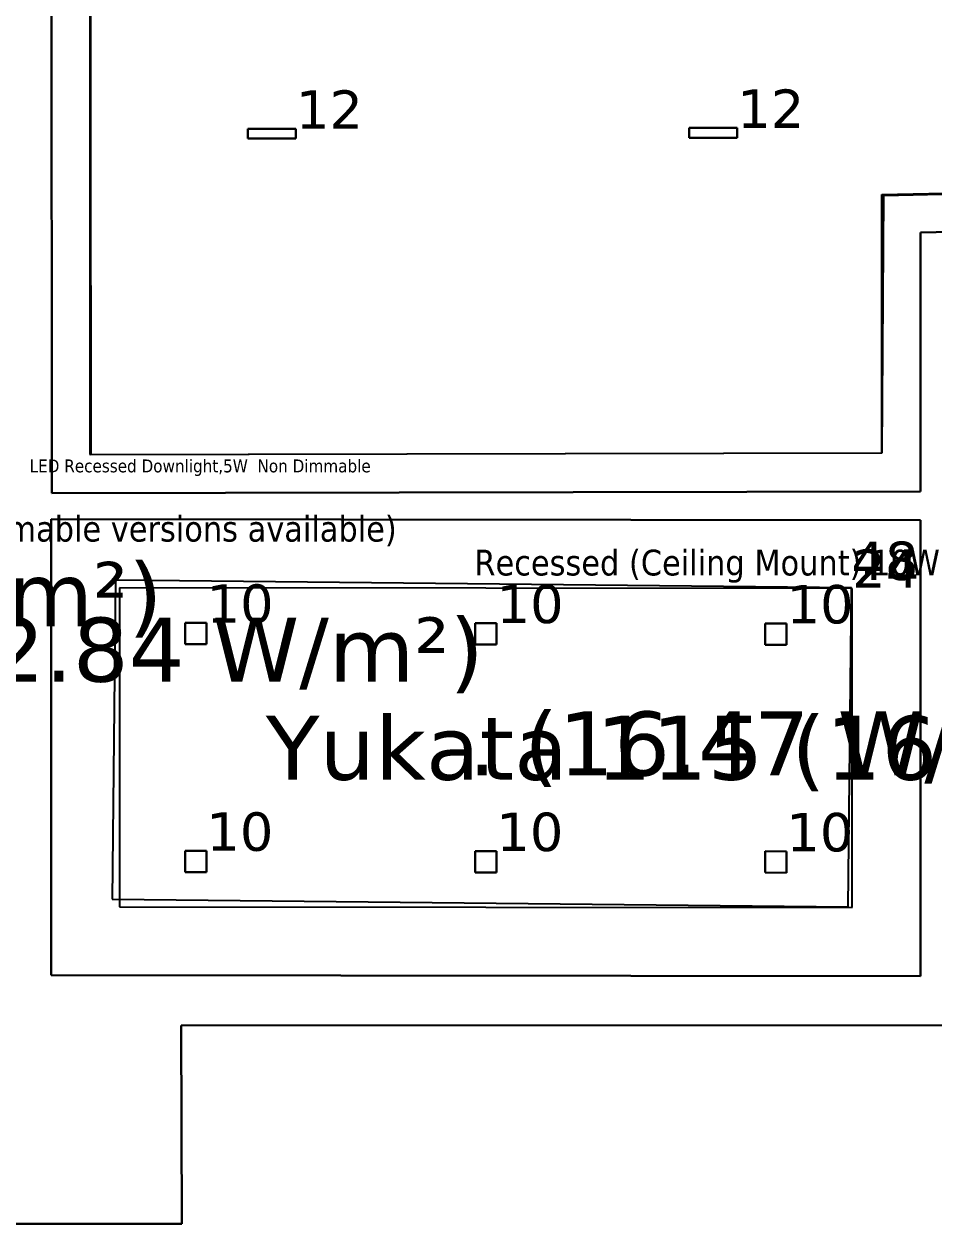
# Model space of a CAD drawing. Header units: inches. Extents: x 0 to 80, y -15 to 299.
# Drawn here: x 12.51 to 16.77, y -15.24 to -9.62 of the extents above; entities that cross this region are included whole.
import ezdxf

# ---------------------------------------------------------------- set-up
doc = ezdxf.new("R2010")
doc.units = ezdxf.units.IN
doc.header["$MEASUREMENT"] = 0
for name, color, linetype, true_color in [('DLX_BLD0_CALC', 3, 'Continuous', 0x00ff00), ('DLX_BLD0_CONT', 7, 'Continuous', 0x969696), ('DLX_BLD0_DESC', 7, 'Continuous', 0x969696), ('DLX_BLD0_LUM', 7, 'Continuous', 0xffd400), ('DLX_BLD0_LUMKEY_IDX', 7, 'Continuous', 0x969696), ('DLX_BLD0_RESKEY_IDX', 7, 'Continuous', 0x707070), ('DLX_BLD0_ROOF', 7, 'Continuous', 0x7f7f7f), ('DLX_BLD0_TXT', 7, 'Continuous', 0xaa00ff)]:
    doc.layers.add(name, color=color, linetype=linetype, true_color=true_color)
doc.styles.add('TableTextStyle', font='')
doc.styles.add('Tahoma AC-9A-79-64-AA-B0-6E-42-C4-5C-8C-13-97-E7-E2-2C', font='')
doc.styles.get('TableTextStyle').set_extended_font_data('VERDANA.TTF')
doc.styles.get('Tahoma AC-9A-79-64-AA-B0-6E-42-C4-5C-8C-13-97-E7-E2-2C').set_extended_font_data('Tahoma')

msp = doc.modelspace()

# ---------------------------------------------------------------- linework, layer by layer
at = {"layer": 'DLX_BLD0_CALC'}
for points in [[(12.8161, -6.8701, 0), (12.8161, -11.6356, 0)], [(12.8169, -6.8707, 0), (12.8206, -11.635, 0)], [(16.5282, -10.4159, 0), (18.6575, -10.3712, 0)], [(16.5381, -10.4209, 0), (18.6581, -10.3722, 0)], [(16.5282, -11.6276, 0), (16.5282, -10.4159, 0)], [(16.5301, -11.6282, 0), (16.5381, -10.4209, 0)], [(12.8161, -11.6356, 0), (16.5301, -11.6282, 0)], [(12.8206, -11.635, 0), (16.5282, -11.6276, 0)], [(12.9371, -12.224, 0), (12.9212, -13.7203, 0)], [(16.3864, -12.2608, 0), (12.9371, -12.224, 0)], [(16.3899, -12.2639, 0), (12.9551, -12.2605, 0)], [(12.9551, -12.2605, 0), (12.9551, -13.7568, 0)], [(16.3705, -13.757, 0), (16.3864, -12.2608, 0)], [(16.3899, -13.7602, 0), (16.3899, -12.2639, 0)], [(12.9212, -13.7203, 0), (16.3705, -13.757, 0)], [(12.9551, -13.7568, 0), (16.3899, -13.7602, 0)]]:
    msp.add_polyline3d(points, dxfattribs=at)
at = {"layer": 'DLX_BLD0_CONT'}
for points in [[(12.6345, -6.6891, 0), (12.6385, -11.8176, 0)], [(16.7105, -10.5944, 0), (18.8399, -10.5497, 0)], [(16.7105, -11.8095, 0), (16.7105, -10.5944, 0)], [(12.6385, -11.8176, 0), (16.7105, -11.8095, 0)], [(16.7105, -11.9436, 0), (12.6345, -11.9395, 0)], [(12.6345, -11.9395, 0), (12.6345, -14.0771, 0)], [(16.7105, -14.0812, 0), (16.7105, -11.9436, 0)], [(12.6345, -14.0771, 0), (16.7105, -14.0812, 0)], [(13.244, -14.3128, 0), (35.8477, -14.3086, 0)], [(13.2481, -15.2434, 0), (13.244, -14.3128, 0)], [(12.0615, -15.2434, 0), (13.2481, -15.2434, 0)]]:
    msp.add_polyline3d(points, dxfattribs=at)
at = {"layer": 'DLX_BLD0_LUM'}
for points in [[(13.5572, -10.1087, 0), (13.7822, -10.1082, 0)], [(13.7822, -10.1082, 0), (13.5572, -10.1087, 0)], [(13.7822, -10.1082, 0), (13.5572, -10.1087, 0)], [(13.5572, -10.1087, 0), (13.7822, -10.1082, 0)], [(13.5573, -10.1547, 0), (13.5572, -10.1087, 0)], [(13.5572, -10.1087, 0), (13.5572, -10.1087, 0)], [(13.5572, -10.1087, 0), (13.5573, -10.1547, 0)], [(13.5572, -10.1087, 0), (13.5572, -10.1087, 0)], [(13.5572, -10.1087, 0), (13.5573, -10.1547, 0)], [(13.5573, -10.1547, 0), (13.5572, -10.1087, 0)], [(13.7822, -10.1082, 0), (13.7823, -10.1542, 0)], [(13.7823, -10.1542, 0), (13.7822, -10.1082, 0)], [(13.7822, -10.1082, 0), (13.7822, -10.1082, 0)], [(13.7822, -10.1082, 0), (13.7822, -10.1082, 0)], [(13.7823, -10.1542, 0), (13.7822, -10.1082, 0)], [(13.7822, -10.1082, 0), (13.7823, -10.1542, 0)], [(15.6264, -10.1045, 0), (15.8514, -10.1041, 0)], [(15.8514, -10.1041, 0), (15.6264, -10.1045, 0)], [(15.8514, -10.1041, 0), (15.6264, -10.1045, 0)], [(15.6264, -10.1045, 0), (15.8514, -10.1041, 0)], [(15.6265, -10.1505, 0), (15.6264, -10.1045, 0)], [(15.6264, -10.1045, 0), (15.6264, -10.1045, 0)], [(15.6264, -10.1045, 0), (15.6265, -10.1505, 0)], [(15.6264, -10.1045, 0), (15.6264, -10.1045, 0)], [(15.6264, -10.1045, 0), (15.6265, -10.1505, 0)], [(15.6265, -10.1505, 0), (15.6264, -10.1045, 0)], [(15.8514, -10.1041, 0), (15.8515, -10.1501, 0)], [(15.8515, -10.1501, 0), (15.8514, -10.1041, 0)], [(15.8514, -10.1041, 0), (15.8514, -10.1041, 0)], [(15.8514, -10.1041, 0), (15.8514, -10.1041, 0)], [(15.8515, -10.1501, 0), (15.8514, -10.1041, 0)], [(15.8514, -10.1041, 0), (15.8515, -10.1501, 0)], [(13.7823, -10.1542, 0), (13.5573, -10.1547, 0)], [(13.5573, -10.1547, 0), (13.7823, -10.1542, 0)], [(13.5573, -10.1547, 0), (13.7823, -10.1542, 0)], [(13.7823, -10.1542, 0), (13.5573, -10.1547, 0)], [(13.5573, -10.1547, 0), (13.5573, -10.1547, 0)], [(13.5573, -10.1547, 0), (13.5573, -10.1547, 0)], [(13.7823, -10.1542, 0), (13.7823, -10.1542, 0)], [(13.7823, -10.1542, 0), (13.7823, -10.1542, 0)], [(15.8515, -10.1501, 0), (15.6265, -10.1505, 0)], [(15.6265, -10.1505, 0), (15.8515, -10.1501, 0)], [(15.6265, -10.1505, 0), (15.8515, -10.1501, 0)], [(15.8515, -10.1501, 0), (15.6265, -10.1505, 0)], [(15.6265, -10.1505, 0), (15.6265, -10.1505, 0)], [(15.6265, -10.1505, 0), (15.6265, -10.1505, 0)], [(15.8515, -10.1501, 0), (15.8515, -10.1501, 0)], [(15.8515, -10.1501, 0), (15.8515, -10.1501, 0)], [(13.2636, -12.5246, 0), (13.2637, -12.4246, 0)], [(13.2637, -12.4246, 0), (13.2636, -12.5246, 0)], [(13.2637, -12.4246, 0), (13.2636, -12.5246, 0)], [(13.2636, -12.5246, 0), (13.2637, -12.4246, 0)], [(13.2637, -12.4246, 0), (13.2637, -12.4246, 0)], [(13.2637, -12.4246, 0), (13.3637, -12.4247, 0)], [(13.3637, -12.4247, 0), (13.2637, -12.4246, 0)], [(13.2637, -12.4246, 0), (13.2637, -12.4246, 0)], [(13.3637, -12.4247, 0), (13.2637, -12.4246, 0)], [(13.2637, -12.4246, 0), (13.3637, -12.4247, 0)], [(13.3637, -12.4247, 0), (13.3636, -12.5247, 0)], [(13.3636, -12.5247, 0), (13.3637, -12.4247, 0)], [(13.3636, -12.5247, 0), (13.3637, -12.4247, 0)], [(13.3637, -12.4247, 0), (13.3636, -12.5247, 0)], [(13.3637, -12.4247, 0), (13.3637, -12.4247, 0)], [(13.3637, -12.4247, 0), (13.3637, -12.4247, 0)], [(14.623, -12.5259, 0), (14.6231, -12.4259, 0)], [(14.6231, -12.4259, 0), (14.623, -12.5259, 0)], [(14.6231, -12.4259, 0), (14.623, -12.5259, 0)], [(14.623, -12.5259, 0), (14.6231, -12.4259, 0)], [(14.6231, -12.4259, 0), (14.6231, -12.4259, 0)], [(14.6231, -12.4259, 0), (14.7231, -12.426, 0)], [(14.7231, -12.426, 0), (14.6231, -12.4259, 0)], [(14.6231, -12.4259, 0), (14.6231, -12.4259, 0)], [(14.7231, -12.426, 0), (14.6231, -12.4259, 0)], [(14.6231, -12.4259, 0), (14.7231, -12.426, 0)], [(14.7231, -12.426, 0), (14.723, -12.526, 0)], [(14.723, -12.526, 0), (14.7231, -12.426, 0)], [(14.723, -12.526, 0), (14.7231, -12.426, 0)], [(14.7231, -12.426, 0), (14.723, -12.526, 0)], [(14.7231, -12.426, 0), (14.7231, -12.426, 0)], [(14.7231, -12.426, 0), (14.7231, -12.426, 0)], [(15.9823, -12.5273, 0), (15.9824, -12.4273, 0)], [(15.9824, -12.4273, 0), (15.9823, -12.5273, 0)], [(15.9824, -12.4273, 0), (15.9823, -12.5273, 0)], [(15.9823, -12.5273, 0), (15.9824, -12.4273, 0)], [(15.9824, -12.4273, 0), (15.9824, -12.4273, 0)], [(15.9824, -12.4273, 0), (16.0824, -12.4274, 0)], [(16.0824, -12.4274, 0), (15.9824, -12.4273, 0)], [(15.9824, -12.4273, 0), (15.9824, -12.4273, 0)], [(16.0824, -12.4274, 0), (15.9824, -12.4273, 0)], [(15.9824, -12.4273, 0), (16.0824, -12.4274, 0)], [(16.0824, -12.4274, 0), (16.0823, -12.5274, 0)], [(16.0823, -12.5274, 0), (16.0824, -12.4274, 0)], [(16.0823, -12.5274, 0), (16.0824, -12.4274, 0)], [(16.0824, -12.4274, 0), (16.0823, -12.5274, 0)], [(16.0824, -12.4274, 0), (16.0824, -12.4274, 0)], [(16.0824, -12.4274, 0), (16.0824, -12.4274, 0)], [(13.3636, -12.5247, 0), (13.2636, -12.5246, 0)], [(13.2636, -12.5246, 0), (13.2636, -12.5246, 0)], [(13.2636, -12.5246, 0), (13.3636, -12.5247, 0)], [(13.2636, -12.5246, 0), (13.2636, -12.5246, 0)], [(13.2636, -12.5246, 0), (13.3636, -12.5247, 0)], [(13.3636, -12.5247, 0), (13.2636, -12.5246, 0)], [(13.3636, -12.5247, 0), (13.3636, -12.5247, 0)], [(13.3636, -12.5247, 0), (13.3636, -12.5247, 0)], [(14.723, -12.526, 0), (14.623, -12.5259, 0)], [(14.623, -12.5259, 0), (14.623, -12.5259, 0)], [(14.623, -12.5259, 0), (14.723, -12.526, 0)], [(14.623, -12.5259, 0), (14.623, -12.5259, 0)], [(14.623, -12.5259, 0), (14.723, -12.526, 0)], [(14.723, -12.526, 0), (14.623, -12.5259, 0)], [(14.723, -12.526, 0), (14.723, -12.526, 0)], [(14.723, -12.526, 0), (14.723, -12.526, 0)], [(16.0823, -12.5274, 0), (15.9823, -12.5273, 0)], [(15.9823, -12.5273, 0), (15.9823, -12.5273, 0)], [(15.9823, -12.5273, 0), (16.0823, -12.5274, 0)], [(15.9823, -12.5273, 0), (15.9823, -12.5273, 0)], [(15.9823, -12.5273, 0), (16.0823, -12.5274, 0)], [(16.0823, -12.5274, 0), (15.9823, -12.5273, 0)], [(16.0823, -12.5274, 0), (16.0823, -12.5274, 0)], [(16.0823, -12.5274, 0), (16.0823, -12.5274, 0)], [(13.2625, -13.5934, 0), (13.2626, -13.4934, 0)], [(13.2626, -13.4934, 0), (13.2625, -13.5934, 0)], [(13.2626, -13.4934, 0), (13.2625, -13.5934, 0)], [(13.2625, -13.5934, 0), (13.2626, -13.4934, 0)], [(13.2626, -13.4934, 0), (13.2626, -13.4934, 0)], [(13.2626, -13.4934, 0), (13.3626, -13.4935, 0)], [(13.3626, -13.4935, 0), (13.2626, -13.4934, 0)], [(13.2626, -13.4934, 0), (13.2626, -13.4934, 0)], [(13.3626, -13.4935, 0), (13.2626, -13.4934, 0)], [(13.2626, -13.4934, 0), (13.3626, -13.4935, 0)], [(13.3626, -13.4935, 0), (13.3625, -13.5935, 0)], [(13.3625, -13.5935, 0), (13.3626, -13.4935, 0)], [(13.3625, -13.5935, 0), (13.3626, -13.4935, 0)], [(13.3626, -13.4935, 0), (13.3625, -13.5935, 0)], [(13.3626, -13.4935, 0), (13.3626, -13.4935, 0)], [(13.3626, -13.4935, 0), (13.3626, -13.4935, 0)], [(14.6219, -13.5947, 0), (14.622, -13.4947, 0)], [(14.622, -13.4947, 0), (14.6219, -13.5947, 0)], [(14.622, -13.4947, 0), (14.6219, -13.5947, 0)], [(14.6219, -13.5947, 0), (14.622, -13.4947, 0)], [(14.622, -13.4947, 0), (14.622, -13.4947, 0)], [(14.622, -13.4947, 0), (14.722, -13.4948, 0)], [(14.722, -13.4948, 0), (14.622, -13.4947, 0)], [(14.622, -13.4947, 0), (14.622, -13.4947, 0)], [(14.722, -13.4948, 0), (14.622, -13.4947, 0)], [(14.622, -13.4947, 0), (14.722, -13.4948, 0)], [(14.722, -13.4948, 0), (14.7219, -13.5948, 0)], [(14.7219, -13.5948, 0), (14.722, -13.4948, 0)], [(14.7219, -13.5948, 0), (14.722, -13.4948, 0)], [(14.722, -13.4948, 0), (14.7219, -13.5948, 0)], [(14.722, -13.4948, 0), (14.722, -13.4948, 0)], [(14.722, -13.4948, 0), (14.722, -13.4948, 0)], [(15.9813, -13.5961, 0), (15.9814, -13.4961, 0)], [(15.9814, -13.4961, 0), (15.9813, -13.5961, 0)], [(15.9814, -13.4961, 0), (15.9813, -13.5961, 0)], [(15.9813, -13.5961, 0), (15.9814, -13.4961, 0)], [(15.9814, -13.4961, 0), (15.9814, -13.4961, 0)], [(15.9814, -13.4961, 0), (16.0814, -13.4962, 0)], [(16.0814, -13.4962, 0), (15.9814, -13.4961, 0)], [(15.9814, -13.4961, 0), (15.9814, -13.4961, 0)], [(16.0814, -13.4962, 0), (15.9814, -13.4961, 0)], [(15.9814, -13.4961, 0), (16.0814, -13.4962, 0)], [(16.0814, -13.4962, 0), (16.0813, -13.5962, 0)], [(16.0813, -13.5962, 0), (16.0814, -13.4962, 0)], [(16.0813, -13.5962, 0), (16.0814, -13.4962, 0)], [(16.0814, -13.4962, 0), (16.0813, -13.5962, 0)], [(16.0814, -13.4962, 0), (16.0814, -13.4962, 0)], [(16.0814, -13.4962, 0), (16.0814, -13.4962, 0)], [(13.3625, -13.5935, 0), (13.2625, -13.5934, 0)], [(13.2625, -13.5934, 0), (13.2625, -13.5934, 0)], [(13.2625, -13.5934, 0), (13.3625, -13.5935, 0)], [(13.2625, -13.5934, 0), (13.2625, -13.5934, 0)], [(13.2625, -13.5934, 0), (13.3625, -13.5935, 0)], [(13.3625, -13.5935, 0), (13.2625, -13.5934, 0)], [(13.3625, -13.5935, 0), (13.3625, -13.5935, 0)], [(13.3625, -13.5935, 0), (13.3625, -13.5935, 0)], [(14.7219, -13.5948, 0), (14.6219, -13.5947, 0)], [(14.6219, -13.5947, 0), (14.6219, -13.5947, 0)], [(14.6219, -13.5947, 0), (14.7219, -13.5948, 0)], [(14.6219, -13.5947, 0), (14.6219, -13.5947, 0)], [(14.6219, -13.5947, 0), (14.7219, -13.5948, 0)], [(14.7219, -13.5948, 0), (14.6219, -13.5947, 0)], [(14.7219, -13.5948, 0), (14.7219, -13.5948, 0)], [(14.7219, -13.5948, 0), (14.7219, -13.5948, 0)], [(16.0813, -13.5962, 0), (15.9813, -13.5961, 0)], [(15.9813, -13.5961, 0), (15.9813, -13.5961, 0)], [(15.9813, -13.5961, 0), (16.0813, -13.5962, 0)], [(15.9813, -13.5961, 0), (15.9813, -13.5961, 0)], [(15.9813, -13.5961, 0), (16.0813, -13.5962, 0)], [(16.0813, -13.5962, 0), (15.9813, -13.5961, 0)], [(16.0813, -13.5962, 0), (16.0813, -13.5962, 0)], [(16.0813, -13.5962, 0), (16.0813, -13.5962, 0)]]:
    msp.add_polyline3d(points, dxfattribs=at)
at = {"layer": 'DLX_BLD0_ROOF'}
for points in [[(12.6345, -6.6891, 0), (12.6385, -11.8176, 0)], [(12.6385, -11.8176, 0), (12.6345, -6.6891, 0)], [(16.7105, -10.5944, 0), (18.8399, -10.5497, 0)], [(18.8399, -10.5497, 0), (16.7105, -10.5944, 0)], [(16.7105, -11.8095, 0), (16.7105, -10.5944, 0)], [(16.7105, -10.5944, 0), (16.7105, -11.8095, 0)], [(12.6385, -11.8176, 0), (16.7105, -11.8095, 0)], [(16.7105, -11.8095, 0), (12.6385, -11.8176, 0)], [(16.7105, -11.9436, 0), (12.6345, -11.9395, 0)], [(12.6345, -11.9395, 0), (12.6345, -14.0771, 0)], [(12.6345, -14.0771, 0), (12.6345, -11.9395, 0)], [(12.6345, -11.9395, 0), (16.7105, -11.9436, 0)], [(16.7105, -14.0812, 0), (16.7105, -11.9436, 0)], [(16.7105, -11.9436, 0), (16.7105, -14.0812, 0)], [(12.6345, -14.0771, 0), (16.7105, -14.0812, 0)], [(16.7105, -14.0812, 0), (12.6345, -14.0771, 0)], [(13.244, -14.3128, 0), (35.8477, -14.3086, 0)], [(35.8477, -14.3086, 0), (13.244, -14.3128, 0)], [(35.8477, -14.3086, 0), (13.244, -14.3128, 0)], [(13.244, -14.3128, 0), (35.8477, -14.3086, 0)], [(13.2481, -15.2434, 0), (13.244, -14.3128, 0)], [(13.244, -14.3128, 0), (13.244, -14.3128, 0)], [(13.244, -14.3128, 0), (13.2481, -15.2434, 0)], [(13.244, -14.3128, 0), (13.244, -14.3128, 0)], [(13.244, -14.3128, 0), (13.2481, -15.2434, 0)], [(13.2481, -15.2434, 0), (13.244, -14.3128, 0)], [(12.0615, -15.2434, 0), (13.2481, -15.2434, 0)], [(13.2481, -15.2434, 0), (12.0615, -15.2434, 0)], [(13.2481, -15.2434, 0), (12.0615, -15.2434, 0)], [(12.0615, -15.2434, 0), (13.2481, -15.2434, 0)], [(13.2481, -15.2434, 0), (13.2481, -15.2434, 0)], [(13.2481, -15.2434, 0), (13.2481, -15.2434, 0)]]:
    msp.add_polyline3d(points, dxfattribs=at)

# ---------------------------------------------------------------- texts
at = {"layer": 'DLX_BLD0_DESC', "style": 'TableTextStyle'}
for s, p in [('. (2.84 W/m²)', (10.4157, -12.4406)), ('Ed office 116 (2.84 W/m²)', (9.349, -12.7004)), ('Yukata 115 (16.53 W/m²)', (13.6414, -13.1604)), ('. (16.47 W/m²)', (14.5904, -13.1405))]:
    msp.add_text(s, height=0.3, dxfattribs=at).set_placement(p)
at = {"layer": 'DLX_BLD0_LUMKEY_IDX', "style": 'TableTextStyle'}
for s, p in [('12', (13.7822, -10.1082)), ('12', (15.8514, -10.1041)), ('10', (13.3637, -12.4247)), ('10', (14.7231, -12.426)), ('10', (16.0824, -12.4274)), ('10', (13.3626, -13.4935)), ('10', (14.722, -13.4948)), ('10', (16.0814, -13.4962))]:
    msp.add_text(s, height=0.18, dxfattribs=at).set_placement(p)
at = {"layer": 'DLX_BLD0_RESKEY_IDX', "style": 'TableTextStyle'}
for s, p in [('48', (16.3864, -12.224)), ('24', (16.3899, -12.2605))]:
    msp.add_text(s, height=0.18, dxfattribs=at).set_placement(p)
at = {"layer": 'DLX_BLD0_TXT', "style": 'Tahoma AC-9A-79-64-AA-B0-6E-42-C4-5C-8C-13-97-E7-E2-2C'}
for s, height, p in [('LED Recessed Downlight,5W^M^JNon Dimmable^M^J', 0.0604, (12.5341, -11.7192)), ('LED Recessed Downlight^M^JNon-dimmable (dimmable versions available)^M^J', 0.1208, (9.1481, -12.0437)), ('Recessed (Ceiling Mount),10W^M^JNon-dimmable ^M^J', 0.1208, (14.619, -12.2027))]:
    msp.add_text(s, height=height, dxfattribs=at).set_placement(p)

doc.saveas('drawing.dxf')
